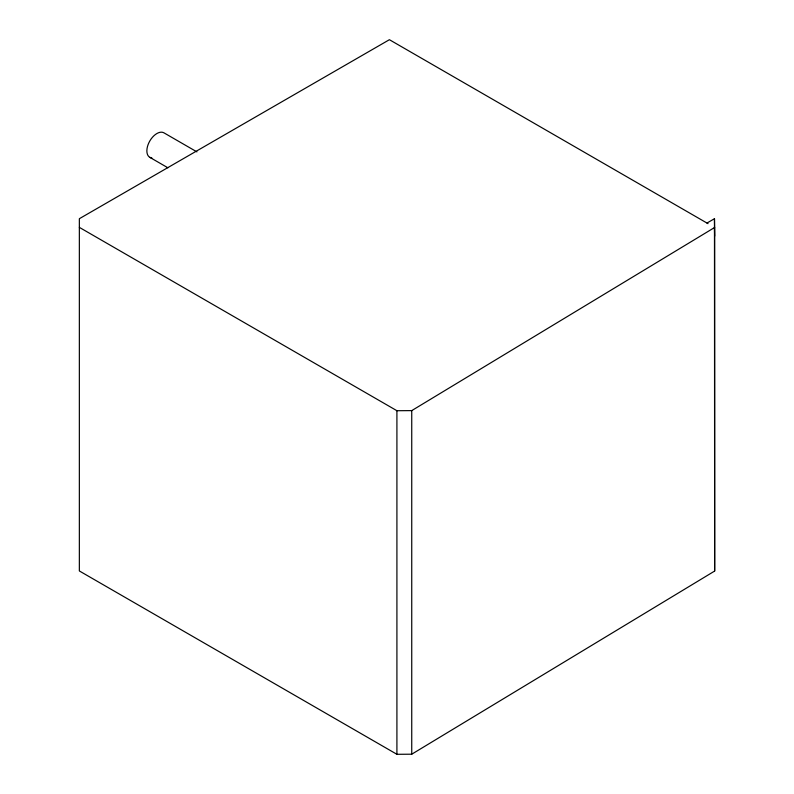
<?xml version="1.0" encoding="UTF-8"?>
<svg xmlns="http://www.w3.org/2000/svg" width="794" height="794" viewBox="0 0 794 794"><rect width="100%" height="100%" fill="white"/><g stroke="black" fill="none" stroke-linecap="round" stroke-linejoin="round"><path stroke-width="1.19" d="M79.35 227.372L396.911 410.716L411.739 410.617L714.65 227.471L714.471 218.707L706.968 223.045M708.03 223.66L389.407 39.7L79.35 218.707L79.35 570.955L396.911 754.3L411.739 754.201L714.65 571.055L714.65 227.471M196.922 151.882L163.941 132.836A14.143 8.168 -60 0 0 148.935 142.632A14.143 8.168 -60 0 0 151.872 157.976M149.798 157.331L167.881 167.782M714.471 227.372L714.65 236.136M714.65 571.055L714.471 218.707M411.739 410.617L411.739 754.201M396.911 410.716L396.911 754.3"/></g></svg>
